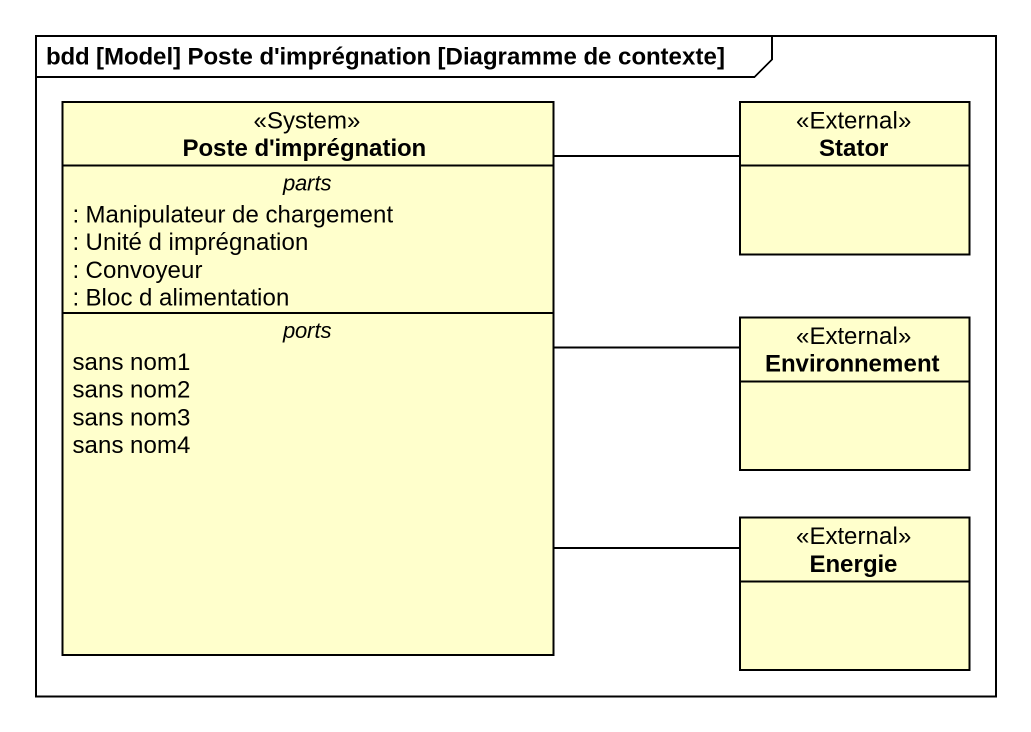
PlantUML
@startuml
mainframe bdd [Model] Poste d'imprégnation [Diagramme de contexte]
hide circle
hide empty members
class "Poste d'imprégnation" as Poste_d_imprégnation <<System>> {
  -- parts --
  : Manipulateur de chargement
  : Unité d imprégnation
  : Convoyeur
  : Bloc d alimentation
  -- ports --
  sans nom1
  sans nom2
  sans nom3
  sans nom4
}
class Stator <<External>>
class Environnement <<External>>
class Energie <<External>>
Poste_d_imprégnation -right- Energie
Stator -left- Poste_d_imprégnation
Environnement -left- Poste_d_imprégnation
@enduml
